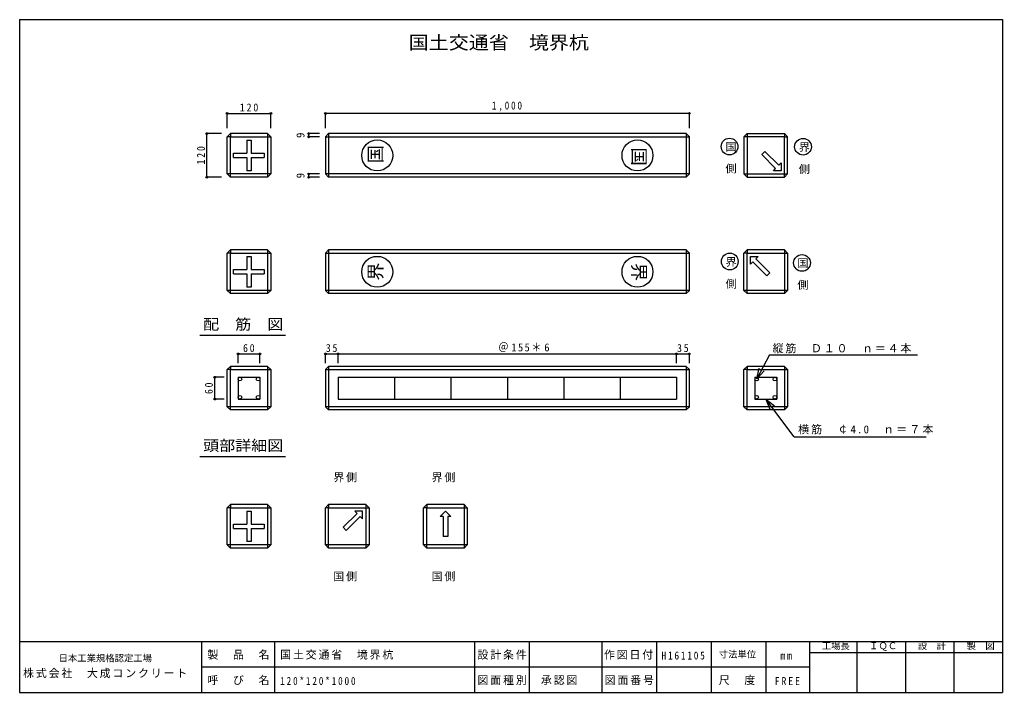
# Model space of a CAD drawing. Units: millimetres, scale not verified. Extents: x -1350 to 4230, y -950 to 900.
# Drawn here: x 1530 to 4230, y -950 to 900 of the extents above; entities that cross this region are included whole.
import ezdxf
from ezdxf.enums import TextEntityAlignment as Align

# ---------------------------------------------------------------- set-up
doc = ezdxf.new("R2010")
doc.units = ezdxf.units.MM
doc.header["$LTSCALE"] = 10
doc.header["$PDMODE"] = 32
doc.header["$PDSIZE"] = 5
for name, color, linetype in [('0-1', 7, 'Continuous'), ('0-2', 2, 'Continuous'), ('0-3', 4, 'Continuous'), ('F-0', 2, 'Continuous')]:
    doc.layers.add(name, color=color, linetype=linetype)
doc.styles.add('@ＭＳ ゴシック', font='')
doc.styles.add('ＭＳ ゴシック', font='')
doc.styles.get('@ＭＳ ゴシック').set_extended_font_data('@MS Gothic')
doc.styles.get('ＭＳ ゴシック').set_extended_font_data('MS Gothic')

msp = doc.modelspace()

# ---------------------------------------------------------------- linework, layer by layer
at = {"layer": '0-1'}
for p, q in [((2109, 586.56), (2100, 577.56)), ((2100, 475.56), (2100, 577.56)), ((2211, 586.56), (2109, 586.56)), ((2109, 466.56), (2109, 577.56)), ((2109, 577.56), (2220, 577.56)), ((2154, 568.56), (2154, 532.56)), ((2220, 577.56), (2211, 586.56)), ((2211, 586.56), (2211, 466.56)), ((2220, 577.56), (2220, 475.56)), ((2370, 577.56), (2379, 586.56)), ((2370, 577.56), (2370, 475.56)), ((2370, 577.56), (3370, 577.56)), ((3361, 586.56), (2379, 586.56)), ((2379, 586.56), (2379, 466.56)), ((3361, 586.56), (3370, 577.56)), ((3361, 586.56), (3361, 466.56)), ((3370, 475.56), (3370, 577.56)), ((3520, 577.56), (3529, 586.56)), ((3520, 577.56), (3520, 475.56)), ((3631, 577.56), (3520, 577.56)), ((3529, 586.56), (3631, 586.56)), ((3529, 586.56), (3529, 466.56)), ((3631, 586.56), (3640, 577.56)), ((3631, 466.56), (3631, 577.56)), ((3640, 475.56), (3640, 577.56)), ((2118, 520.56), (2154, 520.56)), ((2154, 520.56), (2154, 484.56)), ((2166, 520.56), (2202, 520.56)), ((3568.95, 529.13), (3577.43, 537.62)), ((3607.15, 490.93), (3568.95, 529.13)), ((3615.64, 499.41), (3577.43, 537.62)), ((3615.64, 499.41), (3622, 505.78)), ((3622, 505.78), (3622, 484.56)), ((2100, 475.56), (2109, 466.56)), ((2220, 475.56), (2100, 475.56)), ((2211, 466.56), (2109, 466.56)), ((2211, 466.56), (2220, 475.56)), ((2370, 475.56), (2379, 466.56)), ((3370, 475.56), (2370, 475.56)), ((3361, 466.56), (2379, 466.56)), ((3370, 475.56), (3361, 466.56)), ((3529, 466.56), (3520, 475.56)), ((3520, 475.56), (3640, 475.56)), ((3529, 466.56), (3631, 466.56)), ((3640, 475.56), (3631, 466.56)), ((2109, 266.56), (2100, 257.56)), ((2100, 155.56), (2100, 257.56)), ((2211, 266.56), (2109, 266.56)), ((2109, 146.56), (2109, 257.56)), ((2109, 257.56), (2220, 257.56)), ((2154, 248.56), (2154, 212.56)), ((2220, 257.56), (2211, 266.56)), ((2211, 266.56), (2211, 146.56)), ((2220, 257.56), (2220, 155.56)), ((2370, 257.56), (2379, 266.56)), ((2370, 257.56), (2370, 155.56)), ((2370, 257.56), (3370, 257.56)), ((3361, 266.56), (2379, 266.56)), ((2379, 266.56), (2379, 146.56)), ((3361, 266.56), (3370, 257.56)), ((3361, 266.56), (3361, 146.56)), ((3370, 155.56), (3370, 257.56)), ((3529, 266.56), (3520, 257.56)), ((3520, 155.56), (3520, 257.56)), ((3631, 266.56), (3529, 266.56)), ((3529, 146.56), (3529, 257.56)), ((3529, 257.56), (3640, 257.56)), ((3538, 227.35), (3538, 248.56)), ((3640, 257.56), (3631, 266.56)), ((3631, 266.56), (3631, 146.56)), ((3640, 257.56), (3640, 155.56)), ((3544.36, 233.71), (3538, 227.35)), ((3544.36, 233.71), (3582.57, 195.51)), ((3552.85, 242.2), (3591.05, 204)), ((2118, 200.56), (2154, 200.56)), ((2154, 200.56), (2154, 164.56)), ((2166, 200.56), (2202, 200.56)), ((3591.05, 204), (3582.57, 195.51)), ((2100, 155.56), (2109, 146.56)), ((2220, 155.56), (2100, 155.56)), ((2211, 146.56), (2109, 146.56)), ((2211, 146.56), (2220, 155.56)), ((2370, 155.56), (2379, 146.56)), ((3370, 155.56), (2370, 155.56)), ((3361, 146.56), (2379, 146.56)), ((3370, 155.56), (3361, 146.56)), ((3520, 155.56), (3529, 146.56)), ((3640, 155.56), (3520, 155.56)), ((3631, 146.56), (3529, 146.56)), ((3631, 146.56), (3640, 155.56)), ((2109, -53.44), (2100, -62.44)), ((2211, -53.44), (2109, -53.44)), ((2220, -62.44), (2211, -53.44)), ((2211, -53.44), (2211, -173.44)), ((2370, -62.44), (2379, -53.44)), ((3361, -53.44), (2379, -53.44)), ((2379, -53.44), (2379, -173.44)), ((3361, -53.44), (3370, -62.44)), ((3361, -53.44), (3361, -173.44)), ((3529, -53.44), (3520, -62.44)), ((3631, -53.44), (3529, -53.44)), ((3640, -62.44), (3631, -53.44)), ((3631, -53.44), (3631, -173.44)), ((2109, -173.44), (2109, -62.44)), ((2109, -62.44), (2220, -62.44)), ((2220, -62.44), (2220, -164.44)), ((2370, -62.44), (2370, -164.44)), ((2370, -62.44), (3370, -62.44)), ((3370, -164.44), (3370, -62.44)), ((3520, -164.44), (3520, -62.44)), ((3529, -173.44), (3529, -62.44)), ((3529, -62.44), (3640, -62.44)), ((3640, -62.44), (3640, -164.44)), ((2100, -164.44), (2109, -173.44)), ((2220, -164.44), (2100, -164.44)), ((2211, -173.44), (2109, -173.44)), ((2211, -173.44), (2220, -164.44)), ((2370, -164.44), (2379, -173.44)), ((3370, -164.44), (2370, -164.44)), ((3361, -173.44), (2379, -173.44)), ((3370, -164.44), (3361, -173.44)), ((3520, -164.44), (3529, -173.44)), ((3640, -164.44), (3520, -164.44)), ((3631, -173.44), (3529, -173.44)), ((3631, -173.44), (3640, -164.44)), ((2109, -433.44), (2100, -442.44)), ((2100, -544.44), (2100, -442.44)), ((2211, -433.44), (2109, -433.44)), ((2109, -553.44), (2109, -442.44)), ((2109, -442.44), (2220, -442.44)), ((2154, -451.44), (2154, -487.44)), ((2220, -442.44), (2211, -433.44)), ((2211, -433.44), (2211, -553.44)), ((2220, -442.44), (2220, -544.44)), ((2379, -433.44), (2370, -442.44)), ((2370, -544.44), (2370, -442.44)), ((2481, -433.44), (2379, -433.44)), ((2379, -553.44), (2379, -442.44)), ((2379, -442.44), (2490, -442.44)), ((2457.15, -457.8), (2418.95, -496)), ((2472, -472.65), (2472, -451.44)), ((2490, -442.44), (2481, -433.44)), ((2481, -433.44), (2481, -553.44)), ((2490, -442.44), (2490, -544.44)), ((2649, -433.44), (2640, -442.44)), ((2640, -544.44), (2640, -442.44)), ((2751, -433.44), (2649, -433.44)), ((2649, -553.44), (2649, -442.44)), ((2649, -442.44), (2760, -442.44)), ((2685, -466.44), (2700, -451.44)), ((2760, -442.44), (2751, -433.44)), ((2751, -433.44), (2751, -553.44)), ((2760, -442.44), (2760, -544.44)), ((2465.64, -466.29), (2427.43, -504.49)), ((2465.64, -466.29), (2472, -472.65)), ((2694, -466.44), (2685, -466.44)), ((2694, -466.44), (2694, -521.44)), ((2706, -466.44), (2706, -521.44)), ((2118, -499.44), (2154, -499.44)), ((2154, -499.44), (2154, -535.44)), ((2166, -499.44), (2202, -499.44)), ((2418.95, -496), (2427.43, -504.49)), ((2100, -544.44), (2109, -553.44)), ((2220, -544.44), (2100, -544.44)), ((2211, -553.44), (2109, -553.44)), ((2211, -553.44), (2220, -544.44)), ((2370, -544.44), (2379, -553.44)), ((2490, -544.44), (2370, -544.44)), ((2481, -553.44), (2379, -553.44)), ((2481, -553.44), (2490, -544.44)), ((2640, -544.44), (2649, -553.44)), ((2760, -544.44), (2640, -544.44)), ((2751, -553.44), (2649, -553.44)), ((2751, -553.44), (2760, -544.44))]:
    msp.add_line(p, q, dxfattribs=at)
for points in [[(2109, 586.56), (2109, 577.56), (2100, 577.56)], [(2154, 568.56), (2166, 568.56), (2166, 532.56), (2202, 532.56), (2202, 520.56)], [(3631, 586.56), (3631, 577.56), (3640, 577.56)], [(2118, 520.56), (2118, 532.56), (2154, 532.56)], [(2166, 520.56), (2166, 484.56), (2154, 484.56)], [(3622, 484.56), (3600.79, 484.56), (3607.15, 490.93)], [(2109, 266.56), (2109, 257.56), (2100, 257.56)], [(2154, 248.56), (2166, 248.56), (2166, 212.56), (2202, 212.56), (2202, 200.56)], [(3529, 266.56), (3529, 257.56), (3520, 257.56)], [(3538, 248.56), (3559.21, 248.56), (3552.85, 242.2)], [(2118, 200.56), (2118, 212.56), (2154, 212.56)], [(2166, 200.56), (2166, 164.56), (2154, 164.56)], [(2109, -53.44), (2109, -62.44), (2100, -62.44)], [(3529, -53.44), (3529, -62.44), (3520, -62.44)], [(2109, -433.44), (2109, -442.44), (2100, -442.44)], [(2154, -451.44), (2166, -451.44), (2166, -487.44), (2202, -487.44), (2202, -499.44)], [(2379, -433.44), (2379, -442.44), (2370, -442.44)], [(2472, -451.44), (2450.79, -451.44), (2457.15, -457.8)], [(2649, -433.44), (2649, -442.44), (2640, -442.44)], [(2700, -451.44), (2715, -466.44), (2706, -466.44)], [(2118, -499.44), (2118, -487.44), (2154, -487.44)], [(2166, -499.44), (2166, -535.44), (2154, -535.44)]]:
    msp.add_lwpolyline(points, dxfattribs=at)
for centre in [(2512.5, 526.56), (3227.5, 526.56), (2512.5, 206.56), (3227.5, 206.56)]:
    msp.add_circle(centre, 42.5, dxfattribs=at)
at = {"layer": '0-2'}
for p, q in [((2130, -83.44), (2190, -83.44)), ((2190, -83.44), (2190, -143.44)), ((2405, -83.44), (3335, -83.44)), ((2405, -83.44), (2405, -143.44)), ((2560, -83.44), (2560, -143.44)), ((2715, -83.44), (2715, -143.44)), ((2870, -83.44), (2870, -143.44)), ((3025, -83.44), (3025, -143.44)), ((3180, -83.44), (3180, -143.44)), ((3335, -83.44), (3335, -143.44)), ((3550, -83.44), (3610, -83.44)), ((3610, -83.44), (3610, -143.44)), ((2405, -143.44), (3335, -143.44))]:
    msp.add_line(p, q, dxfattribs=at)
for points in [[(2130, -83.44), (2130, -143.44), (2190, -143.44)], [(3550, -83.44), (3550, -143.44), (3610, -143.44)]]:
    msp.add_lwpolyline(points, dxfattribs=at)
for centre in [(2135, -88.44), (2185, -88.44), (3555, -88.44), (3605, -88.44), (2135, -138.44), (2185, -138.44), (3555, -138.44), (3605, -138.44)]:
    msp.add_circle(centre, 5, dxfattribs=at)
at = {"layer": '0-3'}
for p, q in [((2100, 642.14), (2220, 642.14)), ((2100, 601.57), (2100, 642.14)), ((2220, 601.57), (2220, 642.14)), ((3370, 642.14), (2370, 642.14)), ((2370, 601.57), (2370, 642.14)), ((3370, 601.57), (3370, 642.14)), ((2044.42, 466.56), (2044.42, 586.56)), ((2085, 586.56), (2044.42, 586.56)), ((2324.07, 586.56), (2324.07, 577.56)), ((2354.29, 586.56), (2324.07, 586.56)), ((2354.29, 577.56), (2324.07, 577.56)), ((2085, 466.56), (2044.42, 466.56)), ((2324.07, 475.56), (2324.07, 466.56)), ((2354.29, 475.56), (2324.07, 475.56)), ((2354.29, 466.56), (2324.07, 466.56)), ((2130, -19.4), (2190, -19.4)), ((2130, -45.14), (2130, -19.4)), ((2190, -45.14), (2190, -19.4)), ((2370, -19.4), (2405, -19.4)), ((2370, -45.14), (2370, -19.4)), ((3370, -45.14), (3370, -19.4)), ((3590.67, -21.34), (3996.9, -21.34)), ((2100, -164.44), (2100, -62.44)), ((3555.28, -87.67), (3575.77, -65.76)), ((2065.97, -143.44), (2065.97, -83.44)), ((2091.71, -83.44), (2065.97, -83.44)), ((2091.71, -143.44), (2065.97, -143.44)), ((3580, -143.44), (3591.19, -171.27)), ((3658.17, -247.55), (4020.59, -247.55)), ((2706, -521.44), (2694, -521.44))]:
    msp.add_line(p, q, dxfattribs=at)
at = {"layer": '0-3', "color": 2}
for p, q in [((2025.34, 32.07), (2260, 32.07)), ((2025.34, -301.4), (2260, -301.4))]:
    msp.add_line(p, q, dxfattribs=at)
at = {"layer": '0-3'}
for points in [[(2405, -45.14), (2405, -19.4), (3335, -19.4)], [(3335, -45.14), (3335, -19.4), (3370, -19.4)], [(3590.67, -21.34), (3555.28, -87.67), (3562.07, -58.45)], [(3658.17, -247.55), (3580, -143.44), (3603.61, -161.95)]]:
    msp.add_lwpolyline(points, dxfattribs=at)
for centre in [(3480.45, 550.85), (3682.35, 550.52), (3481.16, 234.86), (3679.55, 230.85)]:
    msp.add_circle(centre, 23, dxfattribs=at)
for p in [(2100, 642.14), (2220, 642.14), (2370, 642.14), (3370, 642.14), (2044.42, 586.56), (2324.07, 586.56), (2324.07, 577.56), (2044.42, 466.56), (2324.07, 475.56), (2324.07, 466.56), (2130, -19.4), (2190, -19.4), (2370, -19.4), (2405, -19.4), (3335, -19.4), (3370, -19.4), (2065.97, -83.44), (2065.97, -143.44)]:
    msp.add_point(p, dxfattribs=at)
at = {"layer": 'F-0'}
for p, q in [((1530, 900), (1530, -950)), ((1530, 900), (4230, 900)), ((4230, 900), (4230, -950)), ((1530, -810), (4230, -810)), ((2030, -810), (2030, -950)), ((2230, -810), (2230, -950)), ((2780, -810), (2780, -950)), ((2930, -810), (2930, -950)), ((3130, -810), (3130, -950)), ((3280, -810), (3280, -950)), ((3430, -810), (3430, -950)), ((3580, -810), (3580, -950)), ((3700, -810), (3700, -950)), ((3830, -810), (3830, -950)), ((3964, -810), (3964, -950)), ((4097, -810), (4097, -950)), ((3700, -840), (4230, -840)), ((2030, -880), (3700, -880)), ((1530, -950), (4230, -950))]:
    msp.add_line(p, q, dxfattribs=at)

# ---------------------------------------------------------------- texts
at = {"layer": '0-1', "color": 3, "style": 'ＭＳ ゴシック'}
for s, rotation, p in [('国', 90, (2537.32, 504.89)), ('国', 270, (3202.33, 548.24)), ('界', 90, (2537.32, 182.19)), ('界', 270, (3202.32, 230.94))]:
    msp.add_text(s, height=36.66, rotation=rotation, dxfattribs=at).set_placement(p, align=Align.BOTTOM_LEFT)
at = {"layer": '0-3', "color": 3, "style": 'ＭＳ ゴシック', "width": 1.1}
msp.add_text('国土交通省\u3000境界杭', height=36.66, dxfattribs=at).set_placement((2599.05, 807.68), align=Align.BOTTOM_LEFT)
at = {"layer": '0-3', "color": 7}
for s, rotation, style, p in [('9', 90, 'ＭＳ ゴシック', (2319.07, 574.56)), ('国', 270, '@ＭＳ ゴシック', (3466.2, 566.03)), ('界', 270, '@ＭＳ ゴシック', (3667.71, 564.62)), ('側', 270, '@ＭＳ ゴシック', (3466.2, 506.03)), ('側', 270, '@ＭＳ ゴシック', (3667.71, 504.62)), ('9', 90, 'ＭＳ ゴシック', (2319.07, 463.56)), ('界', 270, '@ＭＳ ゴシック', (3466.51, 248.96)), ('国', 270, '@ＭＳ ゴシック', (3663.8, 246.03)), ('側', 270, '@ＭＳ ゴシック', (3466.51, 188.96)), ('側', 270, '@ＭＳ ゴシック', (3663.8, 186.03))]:
    msp.add_text(s, height=21.99, rotation=rotation, dxfattribs=dict(at, style=style)).set_placement(p, align=Align.BOTTOM_LEFT)
at = {"layer": '0-3', "color": 7, "style": 'ＭＳ ゴシック', "width": 1.1}
for s, p in [('配\u3000筋\u3000図', (2034.2, 38.72)), ('頭部詳細図', (2034.2, -294.76))]:
    msp.add_text(s, height=29.33, dxfattribs=at).set_placement(p, align=Align.BOTTOM_LEFT)
at = {"layer": '0-3', "color": 7, "char_height": 21.99, "attachment_point": 7, "style": 'ＭＳ ゴシック'}
for s, insert in [('\\T1.38;\\W0.9;120', (2135, 647.14)), ('\\T1.38;\\W0.85;1,000', (2827.5, 647.14)), ('\\T1.36;\\W0.9;60', (2143.75, -14.4)), ('\\T1.36;\\W0.9;35', (2371.25, -14.4)), ('\\T1.27;\\W0.95;＠155＊6', (2845, -14.4)), ('\\T1.36;\\W0.9;35', (3336.25, -14.4)), ('\\T1.17;縦筋\u3000Ｄ１０\u3000ｎ＝４本', (3599, -17.53)), ('\\T1.2;横筋\u3000￠4.0\u3000ｎ＝７本', (3668.83, -240.44)), ('\\T1.17;界側', (2391.87, -372.27)), ('\\T1.17;界側', (2661.87, -372.27)), ('\\T1.17;国側', (2391.87, -644.6)), ('\\T1.17;国側', (2661.87, -644.6))]:
    msp.add_mtext(s, dxfattribs=dict(at, insert=insert))
at = {"layer": '0-3', "color": 7, "char_height": 21.99, "attachment_point": 7, "rotation": 90, "style": 'ＭＳ ゴシック'}
for s, insert in [('\\T1.38;\\W0.9;120', (2039.42, 501.56)), ('\\T1.36;\\W0.9;60', (2060.97, -129.69))]:
    msp.add_mtext(s, dxfattribs=dict(at, insert=insert))
at = {"layer": 'F-0', "color": 4, "style": 'ＭＳ ゴシック'}
for s, p in [('寸法単位', (3450.88, -860)), ('工場長', (3733.95, -836.76)), ('ＩＱＣ', (3863.95, -836.76)), ('設\u3000計', (3997.95, -836.76)), ('製\u3000図', (4131.95, -836.76)), ('日本工業規格認定工場', (1636.89, -870.61))]:
    msp.add_text(s, height=18.33, dxfattribs=at).set_placement(p, align=Align.BOTTOM_LEFT)
at = {"layer": 'F-0', "color": 7, "char_height": 21.99, "attachment_point": 7, "style": 'ＭＳ ゴシック'}
for s, insert in [('\\T1.17;製\u3000品\u3000名', (2045.83, -860)), ('\\T1.17;国土交通省\u3000境界杭', (2245.83, -860)), ('\\T1.17;設計条件', (2787.95, -860)), ('\\T1.17;作図日付', (3135.36, -860)), ('\\T1.39;\\W0.85;H161105', (3293.79, -860)), ('\\T1.36;\\W0.9;mm', (3620.15, -860)), ('\\T1.17;株式会社\u3000大成コンクリート', (1539.39, -911.02)), ('\\T1.17;呼\u3000び\u3000名', (2045.83, -930)), ('\\T1.39;\\W0.85;120*120*1000', (2245.83, -930)), ('\\T1.17;図面種別', (2787.95, -930)), ('\\T1.17;承認図', (2962.19, -930)), ('\\T1.17;図面番号', (3137.38, -930)), ('\\T1.17;尺\u3000度', (3450.88, -930)), ('\\T1.38;\\W0.9;FREE', (3604.6, -930))]:
    msp.add_mtext(s, dxfattribs=dict(at, insert=insert))

doc.saveas('drawing.dxf')
